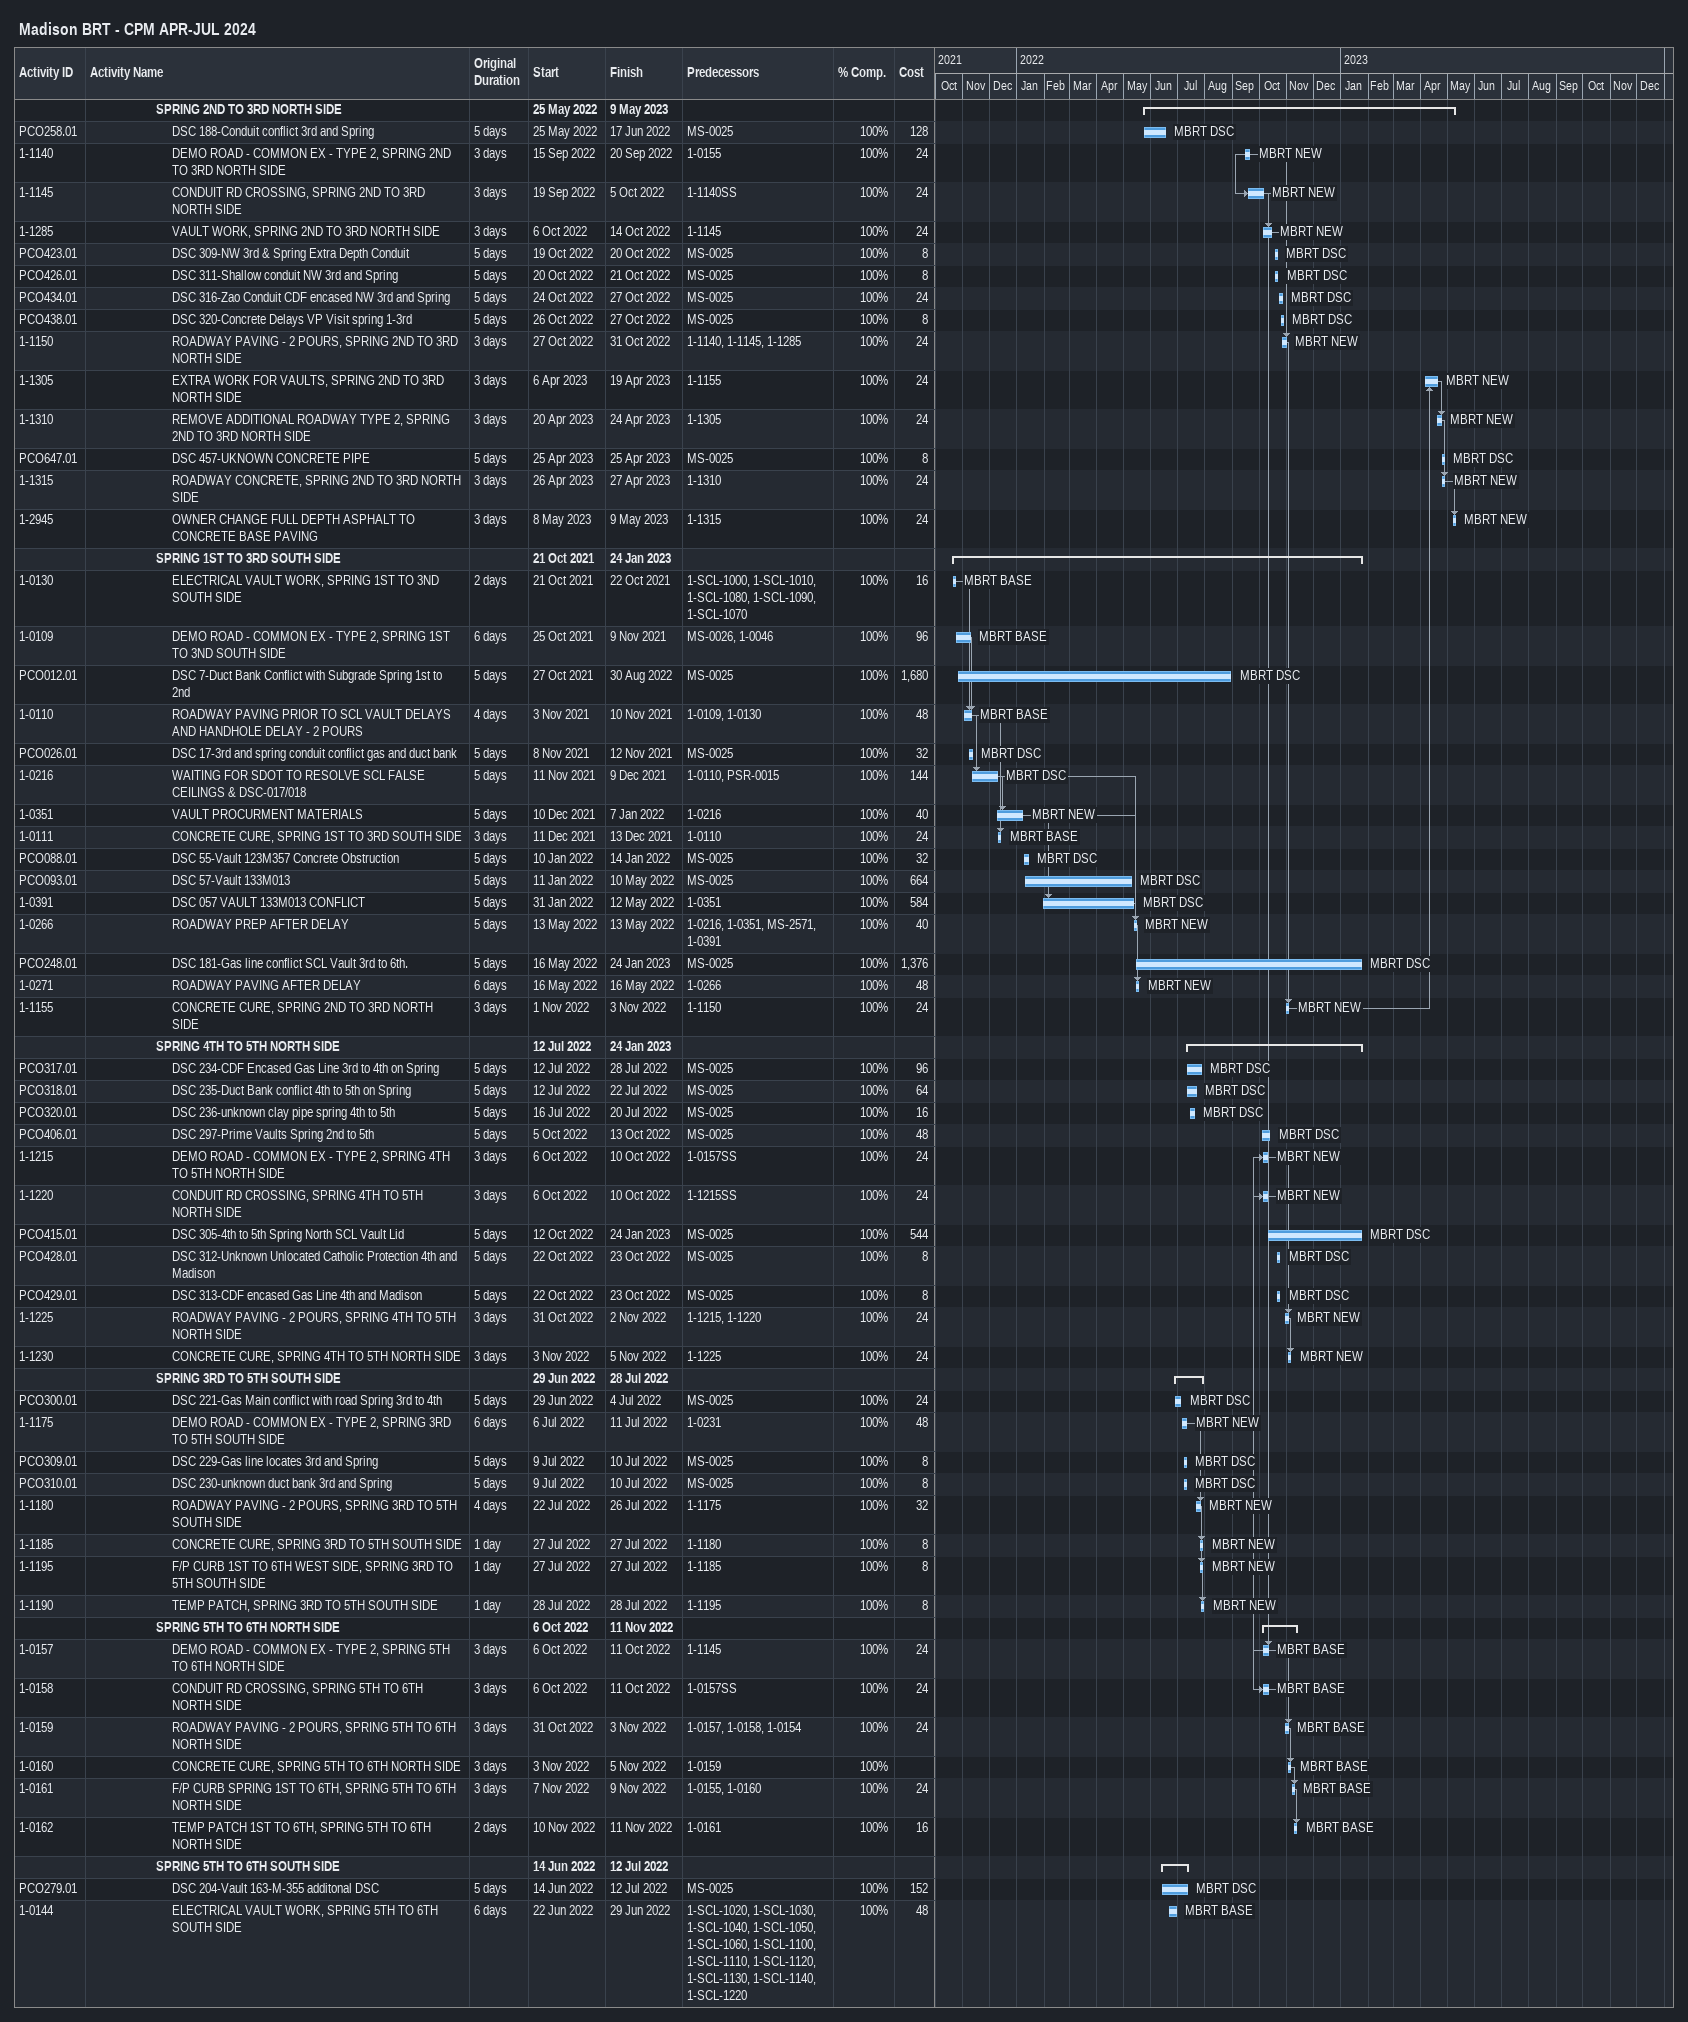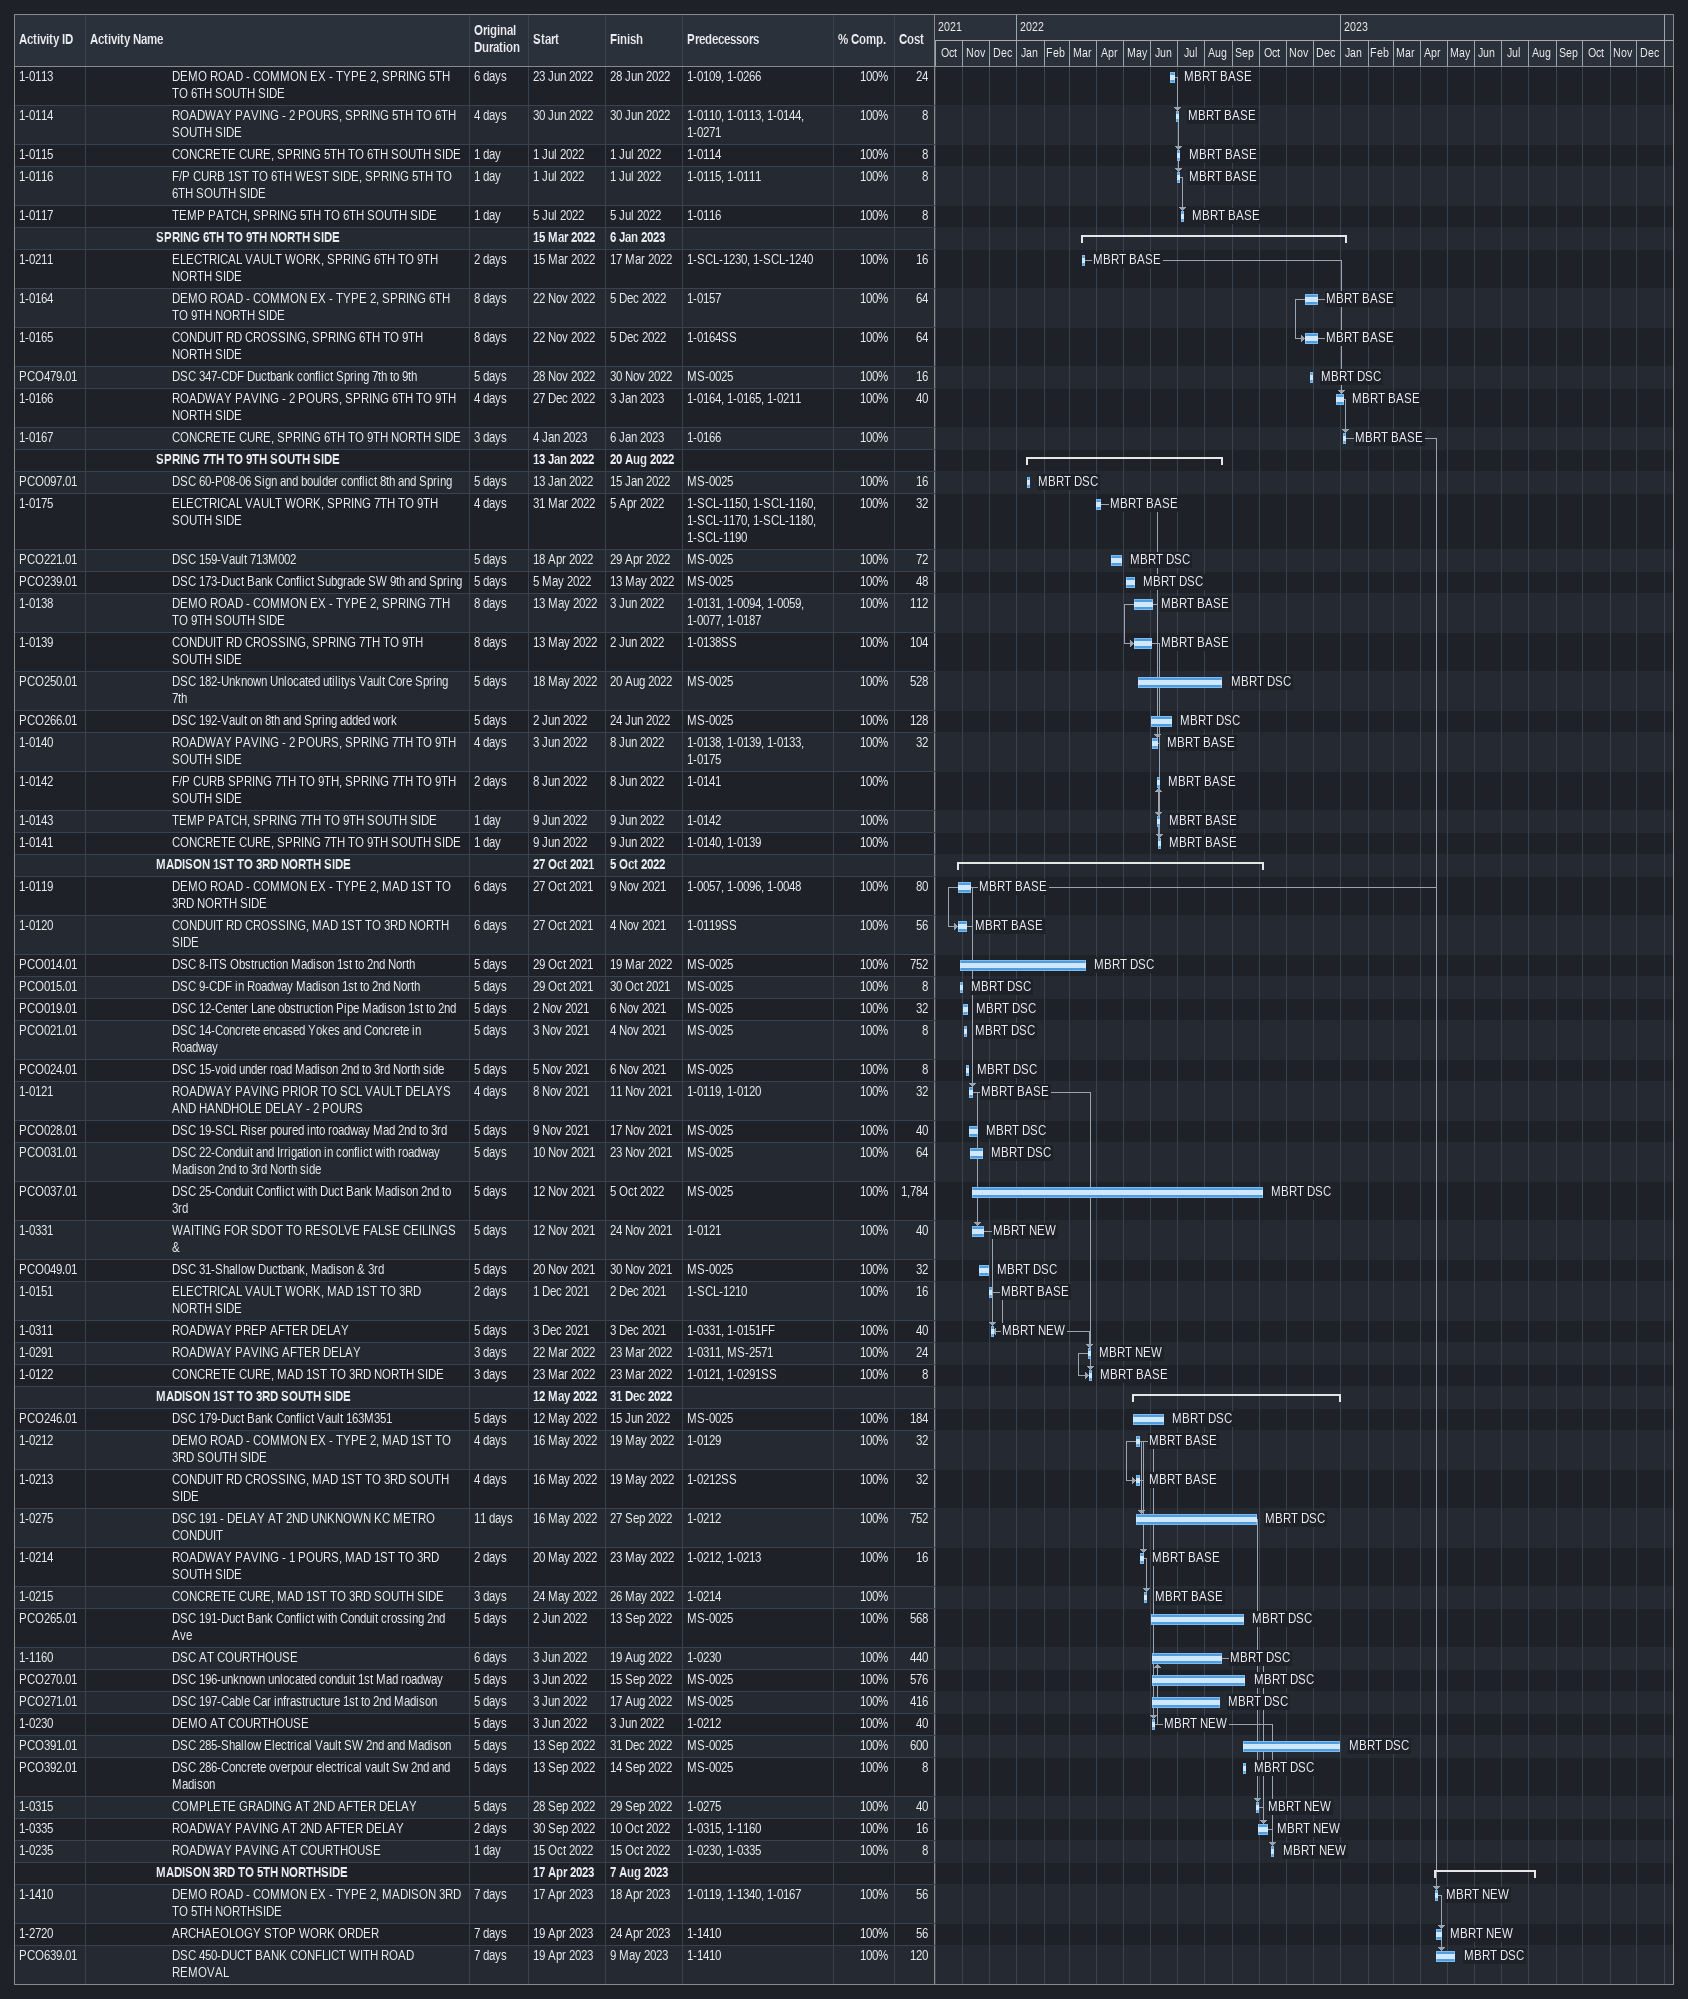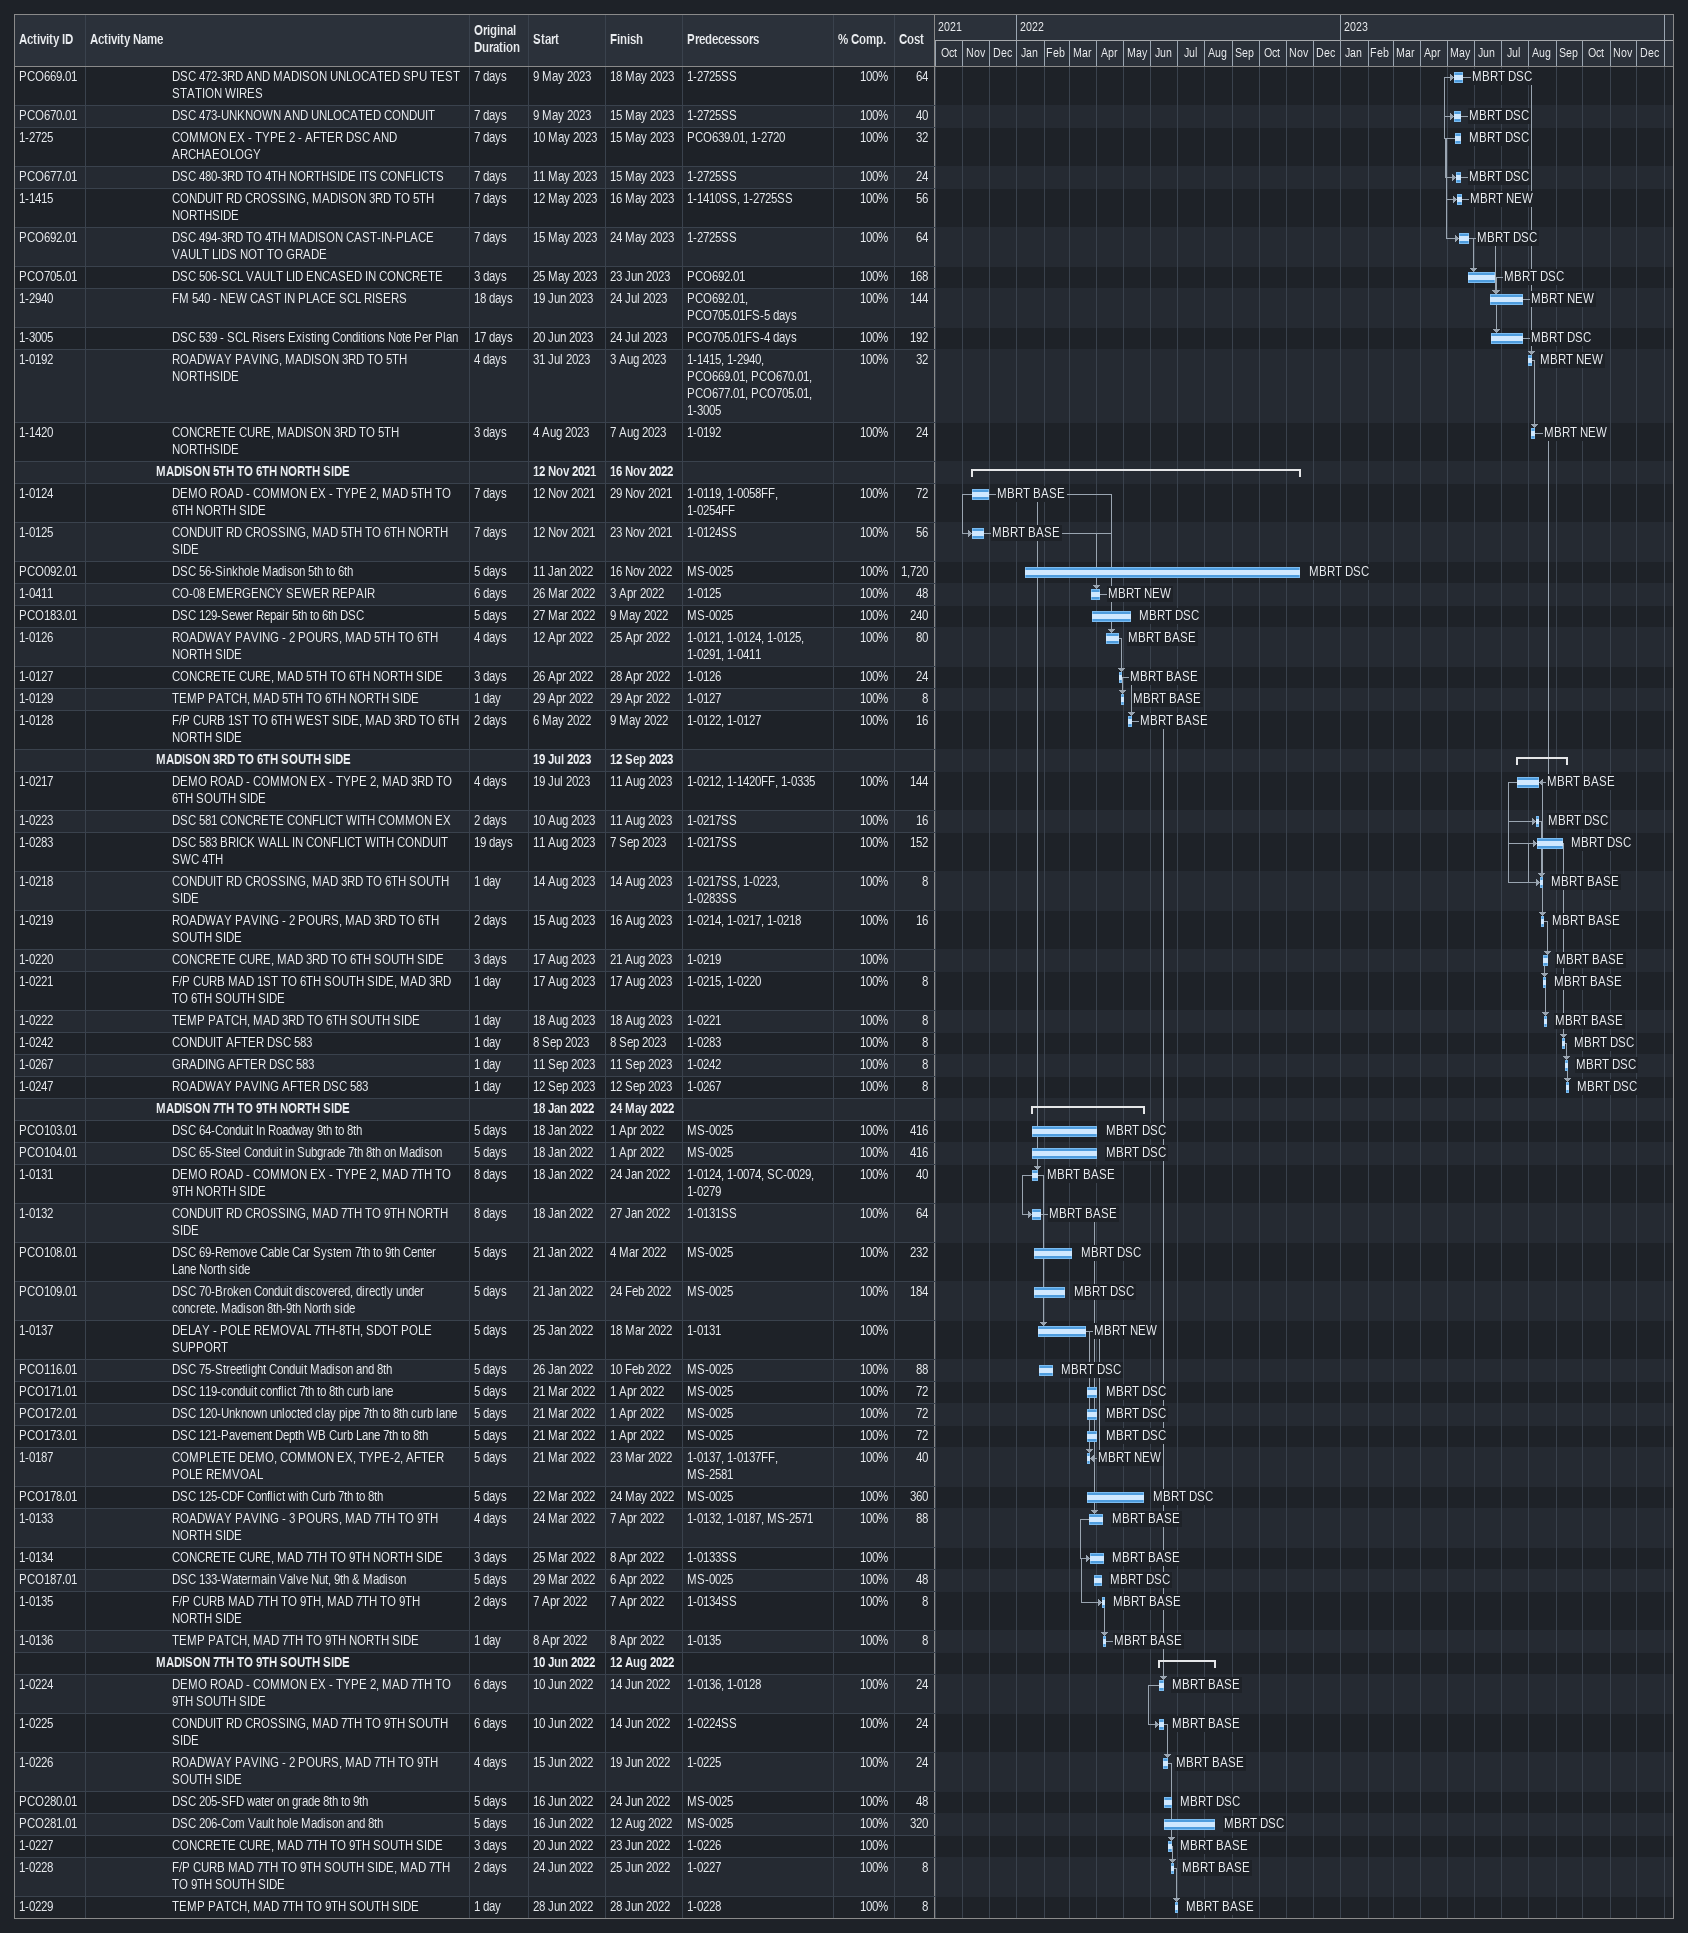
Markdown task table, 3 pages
Madison BRT - CPM APR-JUL 2024

| ID | Level | Task | Original duration | Start | Finish | Predecessors | Resources | % complete | Cost |
|---|---|---|---|---|---|---|---|---|---|
|  | 5 | **SPRING 2ND TO 3RD NORTH SIDE** |  | 2022-05-25 | 2023-05-09 |  |  |  |  |
| PCO258.01 | 6 | DSC 188-Conduit conflict 3rd and Spring | 5d | 2022-05-25 | 2022-06-17 | MS-0025 | MBRT DSC | 100 | 128 |
| 1-1140 | 6 | DEMO ROAD - COMMON EX - TYPE 2, SPRING 2ND TO 3RD NORTH SIDE | 3d | 2022-09-15 | 2022-09-20 | 1-0155 | MBRT NEW | 100 | 24 |
| 1-1145 | 6 | CONDUIT RD CROSSING, SPRING 2ND TO 3RD NORTH SIDE | 3d | 2022-09-19 | 2022-10-05 | 1-1140SS | MBRT NEW | 100 | 24 |
| 1-1285 | 6 | VAULT WORK, SPRING 2ND TO 3RD NORTH SIDE | 3d | 2022-10-06 | 2022-10-14 | 1-1145 | MBRT NEW | 100 | 24 |
| PCO423.01 | 6 | DSC 309-NW 3rd & Spring Extra Depth Conduit | 5d | 2022-10-19 | 2022-10-20 | MS-0025 | MBRT DSC | 100 | 8 |
| PCO426.01 | 6 | DSC 311-Shallow conduit NW 3rd and Spring | 5d | 2022-10-20 | 2022-10-21 | MS-0025 | MBRT DSC | 100 | 8 |
| PCO434.01 | 6 | DSC 316-Zao Conduit CDF encased NW 3rd and Spring | 5d | 2022-10-24 | 2022-10-27 | MS-0025 | MBRT DSC | 100 | 24 |
| PCO438.01 | 6 | DSC 320-Concrete Delays VP Visit spring 1-3rd | 5d | 2022-10-26 | 2022-10-27 | MS-0025 | MBRT DSC | 100 | 8 |
| 1-1150 | 6 | ROADWAY PAVING - 2 POURS, SPRING 2ND TO 3RD NORTH SIDE | 3d | 2022-10-27 | 2022-10-31 | 1-1140, 1-1145, 1-1285 | MBRT NEW | 100 | 24 |
| 1-1305 | 6 | EXTRA WORK FOR VAULTS, SPRING 2ND TO 3RD NORTH SIDE | 3d | 2023-04-06 | 2023-04-19 | 1-1155 | MBRT NEW | 100 | 24 |
| 1-1310 | 6 | REMOVE ADDITIONAL ROADWAY TYPE 2, SPRING 2ND TO 3RD NORTH SIDE | 3d | 2023-04-20 | 2023-04-24 | 1-1305 | MBRT NEW | 100 | 24 |
| PCO647.01 | 6 | DSC 457-UKNOWN CONCRETE PIPE | 5d | 2023-04-25 | 2023-04-25 | MS-0025 | MBRT DSC | 100 | 8 |
| 1-1315 | 6 | ROADWAY CONCRETE, SPRING 2ND TO 3RD NORTH SIDE | 3d | 2023-04-26 | 2023-04-27 | 1-1310 | MBRT NEW | 100 | 24 |
| 1-2945 | 6 | OWNER CHANGE FULL DEPTH ASPHALT TO CONCRETE BASE PAVING | 3d | 2023-05-08 | 2023-05-09 | 1-1315 | MBRT NEW | 100 | 24 |
|  | 5 | **SPRING 1ST TO 3RD SOUTH SIDE** |  | 2021-10-21 | 2023-01-24 |  |  |  |  |
| 1-0130 | 6 | ELECTRICAL VAULT WORK, SPRING 1ST TO 3ND SOUTH SIDE | 2d | 2021-10-21 | 2021-10-22 | 1-SCL-1000, 1-SCL-1010, 1-SCL-1080, 1-SCL-1090, 1-SCL-1070 | MBRT BASE | 100 | 16 |
| 1-0109 | 6 | DEMO ROAD - COMMON EX - TYPE 2, SPRING 1ST TO 3ND SOUTH SIDE | 6d | 2021-10-25 | 2021-11-09 | MS-0026, 1-0046 | MBRT BASE | 100 | 96 |
| PCO012.01 | 6 | DSC 7-Duct Bank Conflict with Subgrade Spring 1st to 2nd | 5d | 2021-10-27 | 2022-08-30 | MS-0025 | MBRT DSC | 100 | 1680 |
| 1-0110 | 6 | ROADWAY PAVING PRIOR TO SCL VAULT DELAYS AND HANDHOLE DELAY - 2 POURS | 4d | 2021-11-03 | 2021-11-10 | 1-0109, 1-0130 | MBRT BASE | 100 | 48 |
| PCO026.01 | 6 | DSC 17-3rd and spring conduit conflict gas and duct bank | 5d | 2021-11-08 | 2021-11-12 | MS-0025 | MBRT DSC | 100 | 32 |
| 1-0216 | 6 | WAITING FOR SDOT TO RESOLVE SCL FALSE CEILINGS & DSC-017/018 | 5d | 2021-11-11 | 2021-12-09 | 1-0110, PSR-0015 | MBRT DSC | 100 | 144 |
| 1-0351 | 6 | VAULT PROCURMENT MATERIALS | 5d | 2021-12-10 | 2022-01-07 | 1-0216 | MBRT NEW | 100 | 40 |
| 1-0111 | 6 | CONCRETE CURE, SPRING 1ST TO 3RD SOUTH SIDE | 3d | 2021-12-11 | 2021-12-13 | 1-0110 | MBRT BASE | 100 | 24 |
| PCO088.01 | 6 | DSC 55-Vault 123M357 Concrete Obstruction | 5d | 2022-01-10 | 2022-01-14 | MS-0025 | MBRT DSC | 100 | 32 |
| PCO093.01 | 6 | DSC 57-Vault 133M013 | 5d | 2022-01-11 | 2022-05-10 | MS-0025 | MBRT DSC | 100 | 664 |
| 1-0391 | 6 | DSC 057 VAULT 133M013 CONFLICT | 5d | 2022-01-31 | 2022-05-12 | 1-0351 | MBRT DSC | 100 | 584 |
| 1-0266 | 6 | ROADWAY PREP AFTER DELAY | 5d | 2022-05-13 | 2022-05-13 | 1-0216, 1-0351, MS-2571, 1-0391 | MBRT NEW | 100 | 40 |
| PCO248.01 | 6 | DSC 181-Gas line conflict SCL Vault 3rd to 6th. | 5d | 2022-05-16 | 2023-01-24 | MS-0025 | MBRT DSC | 100 | 1376 |
| 1-0271 | 6 | ROADWAY PAVING AFTER DELAY | 6d | 2022-05-16 | 2022-05-16 | 1-0266 | MBRT NEW | 100 | 48 |
| 1-1155 | 6 | CONCRETE CURE, SPRING 2ND TO 3RD NORTH SIDE | 3d | 2022-11-01 | 2022-11-03 | 1-1150 | MBRT NEW | 100 | 24 |
|  | 5 | **SPRING 4TH TO 5TH NORTH SIDE** |  | 2022-07-12 | 2023-01-24 |  |  |  |  |
| PCO317.01 | 6 | DSC 234-CDF Encased Gas Line 3rd to 4th on Spring | 5d | 2022-07-12 | 2022-07-28 | MS-0025 | MBRT DSC | 100 | 96 |
| PCO318.01 | 6 | DSC 235-Duct Bank conflict 4th to 5th on Spring | 5d | 2022-07-12 | 2022-07-22 | MS-0025 | MBRT DSC | 100 | 64 |
| PCO320.01 | 6 | DSC 236-unknown clay pipe spring 4th to 5th | 5d | 2022-07-16 | 2022-07-20 | MS-0025 | MBRT DSC | 100 | 16 |
| PCO406.01 | 6 | DSC 297-Prime Vaults Spring 2nd to 5th | 5d | 2022-10-05 | 2022-10-13 | MS-0025 | MBRT DSC | 100 | 48 |
| 1-1215 | 6 | DEMO ROAD - COMMON EX - TYPE 2, SPRING 4TH TO 5TH NORTH SIDE | 3d | 2022-10-06 | 2022-10-10 | 1-0157SS | MBRT NEW | 100 | 24 |
| 1-1220 | 6 | CONDUIT RD CROSSING, SPRING 4TH TO 5TH NORTH SIDE | 3d | 2022-10-06 | 2022-10-10 | 1-1215SS | MBRT NEW | 100 | 24 |
| PCO415.01 | 6 | DSC 305-4th to 5th Spring North SCL Vault Lid | 5d | 2022-10-12 | 2023-01-24 | MS-0025 | MBRT DSC | 100 | 544 |
| PCO428.01 | 6 | DSC 312-Unknown Unlocated Catholic Protection 4th and Madison | 5d | 2022-10-22 | 2022-10-23 | MS-0025 | MBRT DSC | 100 | 8 |
| PCO429.01 | 6 | DSC 313-CDF encased Gas Line 4th and Madison | 5d | 2022-10-22 | 2022-10-23 | MS-0025 | MBRT DSC | 100 | 8 |
| 1-1225 | 6 | ROADWAY PAVING - 2 POURS, SPRING 4TH TO 5TH NORTH SIDE | 3d | 2022-10-31 | 2022-11-02 | 1-1215, 1-1220 | MBRT NEW | 100 | 24 |
| 1-1230 | 6 | CONCRETE CURE, SPRING 4TH TO 5TH NORTH SIDE | 3d | 2022-11-03 | 2022-11-05 | 1-1225 | MBRT NEW | 100 | 24 |
|  | 5 | **SPRING 3RD TO 5TH SOUTH SIDE** |  | 2022-06-29 | 2022-07-28 |  |  |  |  |
| PCO300.01 | 6 | DSC 221-Gas Main conflict with road Spring 3rd to 4th | 5d | 2022-06-29 | 2022-07-04 | MS-0025 | MBRT DSC | 100 | 24 |
| 1-1175 | 6 | DEMO ROAD - COMMON EX - TYPE 2, SPRING 3RD TO 5TH SOUTH SIDE | 6d | 2022-07-06 | 2022-07-11 | 1-0231 | MBRT NEW | 100 | 48 |
| PCO309.01 | 6 | DSC 229-Gas line locates 3rd and Spring | 5d | 2022-07-09 | 2022-07-10 | MS-0025 | MBRT DSC | 100 | 8 |
| PCO310.01 | 6 | DSC 230-unknown duct bank 3rd and Spring | 5d | 2022-07-09 | 2022-07-10 | MS-0025 | MBRT DSC | 100 | 8 |
| 1-1180 | 6 | ROADWAY PAVING - 2 POURS, SPRING 3RD TO 5TH SOUTH SIDE | 4d | 2022-07-22 | 2022-07-26 | 1-1175 | MBRT NEW | 100 | 32 |
| 1-1185 | 6 | CONCRETE CURE, SPRING 3RD TO 5TH SOUTH SIDE | 1d | 2022-07-27 | 2022-07-27 | 1-1180 | MBRT NEW | 100 | 8 |
| 1-1195 | 6 | F/P CURB 1ST TO 6TH WEST SIDE, SPRING 3RD TO 5TH SOUTH SIDE | 1d | 2022-07-27 | 2022-07-27 | 1-1185 | MBRT NEW | 100 | 8 |
| 1-1190 | 6 | TEMP PATCH, SPRING 3RD TO 5TH SOUTH SIDE | 1d | 2022-07-28 | 2022-07-28 | 1-1195 | MBRT NEW | 100 | 8 |
|  | 5 | **SPRING 5TH TO 6TH NORTH SIDE** |  | 2022-10-06 | 2022-11-11 |  |  |  |  |
| 1-0157 | 6 | DEMO ROAD - COMMON EX - TYPE 2, SPRING 5TH TO 6TH NORTH SIDE | 3d | 2022-10-06 | 2022-10-11 | 1-1145 | MBRT BASE | 100 | 24 |
| 1-0158 | 6 | CONDUIT RD CROSSING, SPRING 5TH TO 6TH NORTH SIDE | 3d | 2022-10-06 | 2022-10-11 | 1-0157SS | MBRT BASE | 100 | 24 |
| 1-0159 | 6 | ROADWAY PAVING - 2 POURS, SPRING 5TH TO 6TH NORTH SIDE | 3d | 2022-10-31 | 2022-11-03 | 1-0157, 1-0158, 1-0154 | MBRT BASE | 100 | 24 |
| 1-0160 | 6 | CONCRETE CURE, SPRING 5TH TO 6TH NORTH SIDE | 3d | 2022-11-03 | 2022-11-05 | 1-0159 | MBRT BASE | 100 |  |
| 1-0161 | 6 | F/P CURB SPRING 1ST TO 6TH, SPRING 5TH TO 6TH NORTH SIDE | 3d | 2022-11-07 | 2022-11-09 | 1-0155, 1-0160 | MBRT BASE | 100 | 24 |
| 1-0162 | 6 | TEMP PATCH 1ST TO 6TH, SPRING 5TH TO 6TH NORTH SIDE | 2d | 2022-11-10 | 2022-11-11 | 1-0161 | MBRT BASE | 100 | 16 |
|  | 5 | **SPRING 5TH TO 6TH SOUTH SIDE** |  | 2022-06-14 | 2022-07-12 |  |  |  |  |
| PCO279.01 | 6 | DSC 204-Vault 163-M-355 additonal DSC | 5d | 2022-06-14 | 2022-07-12 | MS-0025 | MBRT DSC | 100 | 152 |
| 1-0144 | 6 | ELECTRICAL VAULT WORK, SPRING 5TH TO 6TH SOUTH SIDE | 6d | 2022-06-22 | 2022-06-29 | 1-SCL-1020, 1-SCL-1030, 1-SCL-1040, 1-SCL-1050, 1-SCL-1060, 1-SCL-1100, 1-SCL-1110, 1-SCL-1120, 1-SCL-1130, 1-SCL-1140, 1-SCL-1220 | MBRT BASE | 100 | 48 |
| 1-0113 | 6 | DEMO ROAD - COMMON EX - TYPE 2, SPRING 5TH TO 6TH SOUTH SIDE | 6d | 2022-06-23 | 2022-06-28 | 1-0109, 1-0266 | MBRT BASE | 100 | 24 |
| 1-0114 | 6 | ROADWAY PAVING - 2 POURS, SPRING 5TH TO 6TH SOUTH SIDE | 4d | 2022-06-30 | 2022-06-30 | 1-0110, 1-0113, 1-0144, 1-0271 | MBRT BASE | 100 | 8 |
| 1-0115 | 6 | CONCRETE CURE, SPRING 5TH TO 6TH SOUTH SIDE | 1d | 2022-07-01 | 2022-07-01 | 1-0114 | MBRT BASE | 100 | 8 |
| 1-0116 | 6 | F/P CURB 1ST TO 6TH WEST SIDE, SPRING 5TH TO 6TH SOUTH SIDE | 1d | 2022-07-01 | 2022-07-01 | 1-0115, 1-0111 | MBRT BASE | 100 | 8 |
| 1-0117 | 6 | TEMP PATCH, SPRING 5TH TO 6TH SOUTH SIDE | 1d | 2022-07-05 | 2022-07-05 | 1-0116 | MBRT BASE | 100 | 8 |
|  | 5 | **SPRING 6TH TO 9TH NORTH SIDE** |  | 2022-03-15 | 2023-01-06 |  |  |  |  |
| 1-0211 | 6 | ELECTRICAL VAULT WORK, SPRING 6TH TO 9TH NORTH SIDE | 2d | 2022-03-15 | 2022-03-17 | 1-SCL-1230, 1-SCL-1240 | MBRT BASE | 100 | 16 |
| 1-0164 | 6 | DEMO ROAD - COMMON EX - TYPE 2, SPRING 6TH TO 9TH NORTH SIDE | 8d | 2022-11-22 | 2022-12-05 | 1-0157 | MBRT BASE | 100 | 64 |
| 1-0165 | 6 | CONDUIT RD CROSSING, SPRING 6TH TO 9TH NORTH SIDE | 8d | 2022-11-22 | 2022-12-05 | 1-0164SS | MBRT BASE | 100 | 64 |
| PCO479.01 | 6 | DSC 347-CDF Ductbank conflict Spring 7th to 9th | 5d | 2022-11-28 | 2022-11-30 | MS-0025 | MBRT DSC | 100 | 16 |
| 1-0166 | 6 | ROADWAY PAVING - 2 POURS, SPRING 6TH TO 9TH NORTH SIDE | 4d | 2022-12-27 | 2023-01-03 | 1-0164, 1-0165, 1-0211 | MBRT BASE | 100 | 40 |
| 1-0167 | 6 | CONCRETE CURE, SPRING 6TH TO 9TH NORTH SIDE | 3d | 2023-01-04 | 2023-01-06 | 1-0166 | MBRT BASE | 100 |  |
|  | 5 | **SPRING 7TH TO 9TH SOUTH SIDE** |  | 2022-01-13 | 2022-08-20 |  |  |  |  |
| PCO097.01 | 6 | DSC 60-P08-06 Sign and boulder conflict 8th and Spring | 5d | 2022-01-13 | 2022-01-15 | MS-0025 | MBRT DSC | 100 | 16 |
| 1-0175 | 6 | ELECTRICAL VAULT WORK, SPRING 7TH TO 9TH SOUTH SIDE | 4d | 2022-03-31 | 2022-04-05 | 1-SCL-1150, 1-SCL-1160, 1-SCL-1170, 1-SCL-1180, 1-SCL-1190 | MBRT BASE | 100 | 32 |
| PCO221.01 | 6 | DSC 159-Vault 713M002 | 5d | 2022-04-18 | 2022-04-29 | MS-0025 | MBRT DSC | 100 | 72 |
| PCO239.01 | 6 | DSC 173-Duct Bank Conflict Subgrade SW 9th and Spring | 5d | 2022-05-05 | 2022-05-13 | MS-0025 | MBRT DSC | 100 | 48 |
| 1-0138 | 6 | DEMO ROAD - COMMON EX - TYPE 2, SPRING 7TH TO 9TH SOUTH SIDE | 8d | 2022-05-13 | 2022-06-03 | 1-0131, 1-0094, 1-0059, 1-0077, 1-0187 | MBRT BASE | 100 | 112 |
| 1-0139 | 6 | CONDUIT RD CROSSING, SPRING 7TH TO 9TH SOUTH SIDE | 8d | 2022-05-13 | 2022-06-02 | 1-0138SS | MBRT BASE | 100 | 104 |
| PCO250.01 | 6 | DSC 182-Unknown Unlocated utilitys Vault Core Spring 7th | 5d | 2022-05-18 | 2022-08-20 | MS-0025 | MBRT DSC | 100 | 528 |
| PCO266.01 | 6 | DSC 192-Vault on 8th and Spring added work | 5d | 2022-06-02 | 2022-06-24 | MS-0025 | MBRT DSC | 100 | 128 |
| 1-0140 | 6 | ROADWAY PAVING - 2 POURS, SPRING 7TH TO 9TH SOUTH SIDE | 4d | 2022-06-03 | 2022-06-08 | 1-0138, 1-0139, 1-0133, 1-0175 | MBRT BASE | 100 | 32 |
| 1-0142 | 6 | F/P CURB SPRING 7TH TO 9TH, SPRING 7TH TO 9TH SOUTH SIDE | 2d | 2022-06-08 | 2022-06-08 | 1-0141 | MBRT BASE | 100 |  |
| 1-0143 | 6 | TEMP PATCH, SPRING 7TH TO 9TH SOUTH SIDE | 1d | 2022-06-09 | 2022-06-09 | 1-0142 | MBRT BASE | 100 |  |
| 1-0141 | 6 | CONCRETE CURE, SPRING 7TH TO 9TH SOUTH SIDE | 1d | 2022-06-09 | 2022-06-09 | 1-0140, 1-0139 | MBRT BASE | 100 |  |
|  | 5 | **MADISON 1ST TO 3RD NORTH SIDE** |  | 2021-10-27 | 2022-10-05 |  |  |  |  |
| 1-0119 | 6 | DEMO ROAD - COMMON EX - TYPE 2, MAD 1ST TO 3RD NORTH SIDE | 6d | 2021-10-27 | 2021-11-09 | 1-0057, 1-0096, 1-0048 | MBRT BASE | 100 | 80 |
| 1-0120 | 6 | CONDUIT RD CROSSING, MAD 1ST TO 3RD NORTH SIDE | 6d | 2021-10-27 | 2021-11-04 | 1-0119SS | MBRT BASE | 100 | 56 |
| PCO014.01 | 6 | DSC 8-ITS Obstruction Madison 1st to 2nd North | 5d | 2021-10-29 | 2022-03-19 | MS-0025 | MBRT DSC | 100 | 752 |
| PCO015.01 | 6 | DSC 9-CDF in Roadway Madison 1st to 2nd North | 5d | 2021-10-29 | 2021-10-30 | MS-0025 | MBRT DSC | 100 | 8 |
| PCO019.01 | 6 | DSC 12-Center Lane obstruction Pipe Madison 1st to 2nd | 5d | 2021-11-02 | 2021-11-06 | MS-0025 | MBRT DSC | 100 | 32 |
| PCO021.01 | 6 | DSC 14-Concrete encased Yokes and Concrete in Roadway | 5d | 2021-11-03 | 2021-11-04 | MS-0025 | MBRT DSC | 100 | 8 |
| PCO024.01 | 6 | DSC 15-void under road Madison 2nd to 3rd North side | 5d | 2021-11-05 | 2021-11-06 | MS-0025 | MBRT DSC | 100 | 8 |
| 1-0121 | 6 | ROADWAY PAVING PRIOR TO SCL VAULT DELAYS AND HANDHOLE DELAY - 2 POURS | 4d | 2021-11-08 | 2021-11-11 | 1-0119, 1-0120 | MBRT BASE | 100 | 32 |
| PCO028.01 | 6 | DSC 19-SCL Riser poured into roadway Mad 2nd to 3rd | 5d | 2021-11-09 | 2021-11-17 | MS-0025 | MBRT DSC | 100 | 40 |
| PCO031.01 | 6 | DSC 22-Conduit and Irrigation in conflict with roadway Madison 2nd to 3rd North side | 5d | 2021-11-10 | 2021-11-23 | MS-0025 | MBRT DSC | 100 | 64 |
| PCO037.01 | 6 | DSC 25-Conduit Conflict with Duct Bank Madison 2nd to 3rd | 5d | 2021-11-12 | 2022-10-05 | MS-0025 | MBRT DSC | 100 | 1784 |
| 1-0331 | 6 | WAITING FOR SDOT TO RESOLVE FALSE CEILINGS & | 5d | 2021-11-12 | 2021-11-24 | 1-0121 | MBRT NEW | 100 | 40 |
| PCO049.01 | 6 | DSC 31-Shallow Ductbank, Madison & 3rd | 5d | 2021-11-20 | 2021-11-30 | MS-0025 | MBRT DSC | 100 | 32 |
| 1-0151 | 6 | ELECTRICAL VAULT WORK, MAD 1ST TO 3RD NORTH SIDE | 2d | 2021-12-01 | 2021-12-02 | 1-SCL-1210 | MBRT BASE | 100 | 16 |
| 1-0311 | 6 | ROADWAY PREP AFTER DELAY | 5d | 2021-12-03 | 2021-12-03 | 1-0331, 1-0151FF | MBRT NEW | 100 | 40 |
| 1-0291 | 6 | ROADWAY PAVING AFTER DELAY | 3d | 2022-03-22 | 2022-03-23 | 1-0311, MS-2571 | MBRT NEW | 100 | 24 |
| 1-0122 | 6 | CONCRETE CURE, MAD 1ST TO 3RD NORTH SIDE | 3d | 2022-03-23 | 2022-03-23 | 1-0121, 1-0291SS | MBRT BASE | 100 | 8 |
|  | 5 | **MADISON 1ST TO 3RD SOUTH SIDE** |  | 2022-05-12 | 2022-12-31 |  |  |  |  |
| PCO246.01 | 6 | DSC 179-Duct Bank Conflict Vault 163M351 | 5d | 2022-05-12 | 2022-06-15 | MS-0025 | MBRT DSC | 100 | 184 |
| 1-0212 | 6 | DEMO ROAD - COMMON EX - TYPE 2, MAD 1ST TO 3RD SOUTH SIDE | 4d | 2022-05-16 | 2022-05-19 | 1-0129 | MBRT BASE | 100 | 32 |
| 1-0213 | 6 | CONDUIT RD CROSSING, MAD 1ST TO 3RD SOUTH SIDE | 4d | 2022-05-16 | 2022-05-19 | 1-0212SS | MBRT BASE | 100 | 32 |
| 1-0275 | 6 | DSC 191 - DELAY AT 2ND UNKNOWN KC METRO CONDUIT | 11d | 2022-05-16 | 2022-09-27 | 1-0212 | MBRT DSC | 100 | 752 |
| 1-0214 | 6 | ROADWAY PAVING - 1 POURS, MAD 1ST TO 3RD SOUTH SIDE | 2d | 2022-05-20 | 2022-05-23 | 1-0212, 1-0213 | MBRT BASE | 100 | 16 |
| 1-0215 | 6 | CONCRETE CURE, MAD 1ST TO 3RD SOUTH SIDE | 3d | 2022-05-24 | 2022-05-26 | 1-0214 | MBRT BASE | 100 |  |
| PCO265.01 | 6 | DSC 191-Duct Bank Conflict with Conduit crossing 2nd Ave | 5d | 2022-06-02 | 2022-09-13 | MS-0025 | MBRT DSC | 100 | 568 |
| 1-1160 | 6 | DSC AT COURTHOUSE | 6d | 2022-06-03 | 2022-08-19 | 1-0230 | MBRT DSC | 100 | 440 |
| PCO270.01 | 6 | DSC 196-unknown unlocated conduit 1st Mad roadway | 5d | 2022-06-03 | 2022-09-15 | MS-0025 | MBRT DSC | 100 | 576 |
| PCO271.01 | 6 | DSC 197-Cable Car infrastructure 1st to 2nd Madison | 5d | 2022-06-03 | 2022-08-17 | MS-0025 | MBRT DSC | 100 | 416 |
| 1-0230 | 6 | DEMO AT COURTHOUSE | 5d | 2022-06-03 | 2022-06-03 | 1-0212 | MBRT NEW | 100 | 40 |
| PCO391.01 | 6 | DSC 285-Shallow Electrical Vault SW 2nd and Madison | 5d | 2022-09-13 | 2022-12-31 | MS-0025 | MBRT DSC | 100 | 600 |
| PCO392.01 | 6 | DSC 286-Concrete overpour electrical vault Sw 2nd and Madison | 5d | 2022-09-13 | 2022-09-14 | MS-0025 | MBRT DSC | 100 | 8 |
| 1-0315 | 6 | COMPLETE GRADING AT 2ND AFTER DELAY | 5d | 2022-09-28 | 2022-09-29 | 1-0275 | MBRT NEW | 100 | 40 |
| 1-0335 | 6 | ROADWAY PAVING AT 2ND AFTER DELAY | 2d | 2022-09-30 | 2022-10-10 | 1-0315, 1-1160 | MBRT NEW | 100 | 16 |
| 1-0235 | 6 | ROADWAY PAVING AT COURTHOUSE | 1d | 2022-10-15 | 2022-10-15 | 1-0230, 1-0335 | MBRT NEW | 100 | 8 |
|  | 5 | **MADISON 3RD TO 5TH NORTHSIDE** |  | 2023-04-17 | 2023-08-07 |  |  |  |  |
| 1-1410 | 6 | DEMO ROAD - COMMON EX - TYPE 2, MADISON 3RD TO 5TH NORTHSIDE | 7d | 2023-04-17 | 2023-04-18 | 1-0119, 1-1340, 1-0167 | MBRT NEW | 100 | 56 |
| 1-2720 | 6 | ARCHAEOLOGY STOP WORK ORDER | 7d | 2023-04-19 | 2023-04-24 | 1-1410 | MBRT NEW | 100 | 56 |
| PCO639.01 | 6 | DSC 450-DUCT BANK CONFLICT WITH ROAD REMOVAL | 7d | 2023-04-19 | 2023-05-09 | 1-1410 | MBRT DSC | 100 | 120 |
| PCO669.01 | 6 | DSC 472-3RD AND MADISON UNLOCATED SPU TEST STATION WIRES | 7d | 2023-05-09 | 2023-05-18 | 1-2725SS | MBRT DSC | 100 | 64 |
| PCO670.01 | 6 | DSC 473-UNKNOWN AND UNLOCATED CONDUIT | 7d | 2023-05-09 | 2023-05-15 | 1-2725SS | MBRT DSC | 100 | 40 |
| 1-2725 | 6 | COMMON EX - TYPE 2 - AFTER DSC AND ARCHAEOLOGY | 7d | 2023-05-10 | 2023-05-15 | PCO639.01, 1-2720 | MBRT DSC | 100 | 32 |
| PCO677.01 | 6 | DSC 480-3RD TO 4TH NORTHSIDE ITS CONFLICTS | 7d | 2023-05-11 | 2023-05-15 | 1-2725SS | MBRT DSC | 100 | 24 |
| 1-1415 | 6 | CONDUIT RD CROSSING, MADISON 3RD TO 5TH NORTHSIDE | 7d | 2023-05-12 | 2023-05-16 | 1-1410SS, 1-2725SS | MBRT NEW | 100 | 56 |
| PCO692.01 | 6 | DSC 494-3RD TO 4TH MADISON CAST-IN-PLACE VAULT LIDS NOT TO GRADE | 7d | 2023-05-15 | 2023-05-24 | 1-2725SS | MBRT DSC | 100 | 64 |
| PCO705.01 | 6 | DSC 506-SCL VAULT LID ENCASED IN CONCRETE | 3d | 2023-05-25 | 2023-06-23 | PCO692.01 | MBRT DSC | 100 | 168 |
| 1-2940 | 6 | FM 540 - NEW CAST IN PLACE SCL RISERS | 18d | 2023-06-19 | 2023-07-24 | PCO692.01, PCO705.01FS-5d | MBRT NEW | 100 | 144 |
| 1-3005 | 6 | DSC 539 - SCL Risers Existing Conditions Note Per Plan | 17d | 2023-06-20 | 2023-07-24 | PCO705.01FS-4d | MBRT DSC | 100 | 192 |
| 1-0192 | 6 | ROADWAY PAVING, MADISON 3RD TO 5TH NORTHSIDE | 4d | 2023-07-31 | 2023-08-03 | 1-1415, 1-2940, PCO669.01, PCO670.01, PCO677.01, PCO705.01, 1-3005 | MBRT NEW | 100 | 32 |
| 1-1420 | 6 | CONCRETE CURE, MADISON 3RD TO 5TH NORTHSIDE | 3d | 2023-08-04 | 2023-08-07 | 1-0192 | MBRT NEW | 100 | 24 |
|  | 5 | **MADISON 5TH TO 6TH NORTH SIDE** |  | 2021-11-12 | 2022-11-16 |  |  |  |  |
| 1-0124 | 6 | DEMO ROAD - COMMON EX - TYPE 2, MAD 5TH TO 6TH NORTH SIDE | 7d | 2021-11-12 | 2021-11-29 | 1-0119, 1-0058FF, 1-0254FF | MBRT BASE | 100 | 72 |
| 1-0125 | 6 | CONDUIT RD CROSSING, MAD 5TH TO 6TH NORTH SIDE | 7d | 2021-11-12 | 2021-11-23 | 1-0124SS | MBRT BASE | 100 | 56 |
| PCO092.01 | 6 | DSC 56-Sinkhole Madison 5th to 6th | 5d | 2022-01-11 | 2022-11-16 | MS-0025 | MBRT DSC | 100 | 1720 |
| 1-0411 | 6 | CO-08 EMERGENCY SEWER REPAIR | 6d | 2022-03-26 | 2022-04-03 | 1-0125 | MBRT NEW | 100 | 48 |
| PCO183.01 | 6 | DSC 129-Sewer Repair 5th to 6th DSC | 5d | 2022-03-27 | 2022-05-09 | MS-0025 | MBRT DSC | 100 | 240 |
| 1-0126 | 6 | ROADWAY PAVING - 2 POURS, MAD 5TH TO 6TH NORTH SIDE | 4d | 2022-04-12 | 2022-04-25 | 1-0121, 1-0124, 1-0125, 1-0291, 1-0411 | MBRT BASE | 100 | 80 |
| 1-0127 | 6 | CONCRETE CURE, MAD 5TH TO 6TH NORTH SIDE | 3d | 2022-04-26 | 2022-04-28 | 1-0126 | MBRT BASE | 100 | 24 |
| 1-0129 | 6 | TEMP PATCH, MAD 5TH TO 6TH NORTH SIDE | 1d | 2022-04-29 | 2022-04-29 | 1-0127 | MBRT BASE | 100 | 8 |
| 1-0128 | 6 | F/P CURB 1ST TO 6TH WEST SIDE, MAD 3RD TO 6TH NORTH SIDE | 2d | 2022-05-06 | 2022-05-09 | 1-0122, 1-0127 | MBRT BASE | 100 | 16 |
|  | 5 | **MADISON 3RD TO 6TH SOUTH SIDE** |  | 2023-07-19 | 2023-09-12 |  |  |  |  |
| 1-0217 | 6 | DEMO ROAD - COMMON EX - TYPE 2, MAD 3RD TO 6TH SOUTH SIDE | 4d | 2023-07-19 | 2023-08-11 | 1-0212, 1-1420FF, 1-0335 | MBRT BASE | 100 | 144 |
| 1-0223 | 6 | DSC 581 CONCRETE CONFLICT WITH COMMON EX | 2d | 2023-08-10 | 2023-08-11 | 1-0217SS | MBRT DSC | 100 | 16 |
| 1-0283 | 6 | DSC 583 BRICK WALL IN CONFLICT WITH CONDUIT SWC 4TH | 19d | 2023-08-11 | 2023-09-07 | 1-0217SS | MBRT DSC | 100 | 152 |
| 1-0218 | 6 | CONDUIT RD CROSSING, MAD 3RD TO 6TH SOUTH SIDE | 1d | 2023-08-14 | 2023-08-14 | 1-0217SS, 1-0223, 1-0283SS | MBRT BASE | 100 | 8 |
| 1-0219 | 6 | ROADWAY PAVING - 2 POURS, MAD 3RD TO 6TH SOUTH SIDE | 2d | 2023-08-15 | 2023-08-16 | 1-0214, 1-0217, 1-0218 | MBRT BASE | 100 | 16 |
| 1-0220 | 6 | CONCRETE CURE, MAD 3RD TO 6TH SOUTH SIDE | 3d | 2023-08-17 | 2023-08-21 | 1-0219 | MBRT BASE | 100 |  |
| 1-0221 | 6 | F/P CURB MAD 1ST TO 6TH SOUTH SIDE, MAD 3RD TO 6TH SOUTH SIDE | 1d | 2023-08-17 | 2023-08-17 | 1-0215, 1-0220 | MBRT BASE | 100 | 8 |
| 1-0222 | 6 | TEMP PATCH, MAD 3RD TO 6TH SOUTH SIDE | 1d | 2023-08-18 | 2023-08-18 | 1-0221 | MBRT BASE | 100 | 8 |
| 1-0242 | 6 | CONDUIT AFTER DSC 583 | 1d | 2023-09-08 | 2023-09-08 | 1-0283 | MBRT DSC | 100 | 8 |
| 1-0267 | 6 | GRADING AFTER DSC 583 | 1d | 2023-09-11 | 2023-09-11 | 1-0242 | MBRT DSC | 100 | 8 |
| 1-0247 | 6 | ROADWAY PAVING AFTER DSC 583 | 1d | 2023-09-12 | 2023-09-12 | 1-0267 | MBRT DSC | 100 | 8 |
|  | 5 | **MADISON 7TH TO 9TH NORTH SIDE** |  | 2022-01-18 | 2022-05-24 |  |  |  |  |
| PCO103.01 | 6 | DSC 64-Conduit In Roadway 9th to 8th | 5d | 2022-01-18 | 2022-04-01 | MS-0025 | MBRT DSC | 100 | 416 |
| PCO104.01 | 6 | DSC 65-Steel Conduit in Subgrade 7th 8th on Madison | 5d | 2022-01-18 | 2022-04-01 | MS-0025 | MBRT DSC | 100 | 416 |
| 1-0131 | 6 | DEMO ROAD - COMMON EX - TYPE 2, MAD 7TH TO 9TH NORTH SIDE | 8d | 2022-01-18 | 2022-01-24 | 1-0124, 1-0074, SC-0029, 1-0279 | MBRT BASE | 100 | 40 |
| 1-0132 | 6 | CONDUIT RD CROSSING, MAD 7TH TO 9TH NORTH SIDE | 8d | 2022-01-18 | 2022-01-27 | 1-0131SS | MBRT BASE | 100 | 64 |
| PCO108.01 | 6 | DSC 69-Remove Cable Car System 7th to 9th Center Lane North side | 5d | 2022-01-21 | 2022-03-04 | MS-0025 | MBRT DSC | 100 | 232 |
| PCO109.01 | 6 | DSC 70-Broken Conduit discovered, directly under concrete. Madison 8th-9th North side | 5d | 2022-01-21 | 2022-02-24 | MS-0025 | MBRT DSC | 100 | 184 |
| 1-0137 | 6 | DELAY - POLE REMOVAL 7TH-8TH, SDOT POLE SUPPORT | 5d | 2022-01-25 | 2022-03-18 | 1-0131 | MBRT NEW | 100 |  |
| PCO116.01 | 6 | DSC 75-Streetlight Conduit Madison and 8th | 5d | 2022-01-26 | 2022-02-10 | MS-0025 | MBRT DSC | 100 | 88 |
| PCO171.01 | 6 | DSC 119-conduit conflict 7th to 8th curb lane | 5d | 2022-03-21 | 2022-04-01 | MS-0025 | MBRT DSC | 100 | 72 |
| PCO172.01 | 6 | DSC 120-Unknown unlocted clay pipe 7th to 8th curb lane | 5d | 2022-03-21 | 2022-04-01 | MS-0025 | MBRT DSC | 100 | 72 |
| PCO173.01 | 6 | DSC 121-Pavement Depth WB Curb Lane 7th to 8th | 5d | 2022-03-21 | 2022-04-01 | MS-0025 | MBRT DSC | 100 | 72 |
| 1-0187 | 6 | COMPLETE DEMO, COMMON EX, TYPE-2, AFTER POLE REMVOAL | 5d | 2022-03-21 | 2022-03-23 | 1-0137, 1-0137FF, MS-2581 | MBRT NEW | 100 | 40 |
| PCO178.01 | 6 | DSC 125-CDF Conflict with Curb 7th to 8th | 5d | 2022-03-22 | 2022-05-24 | MS-0025 | MBRT DSC | 100 | 360 |
| 1-0133 | 6 | ROADWAY PAVING - 3 POURS, MAD 7TH TO 9TH NORTH SIDE | 4d | 2022-03-24 | 2022-04-07 | 1-0132, 1-0187, MS-2571 | MBRT BASE | 100 | 88 |
| 1-0134 | 6 | CONCRETE CURE, MAD 7TH TO 9TH NORTH SIDE | 3d | 2022-03-25 | 2022-04-08 | 1-0133SS | MBRT BASE | 100 |  |
| PCO187.01 | 6 | DSC 133-Watermain Valve Nut, 9th & Madison | 5d | 2022-03-29 | 2022-04-06 | MS-0025 | MBRT DSC | 100 | 48 |
| 1-0135 | 6 | F/P CURB MAD 7TH TO 9TH, MAD 7TH TO 9TH NORTH SIDE | 2d | 2022-04-07 | 2022-04-07 | 1-0134SS | MBRT BASE | 100 | 8 |
| 1-0136 | 6 | TEMP PATCH, MAD 7TH TO 9TH NORTH SIDE | 1d | 2022-04-08 | 2022-04-08 | 1-0135 | MBRT BASE | 100 | 8 |
|  | 5 | **MADISON 7TH TO 9TH SOUTH SIDE** |  | 2022-06-10 | 2022-08-12 |  |  |  |  |
| 1-0224 | 6 | DEMO ROAD - COMMON EX - TYPE 2, MAD 7TH TO 9TH SOUTH SIDE | 6d | 2022-06-10 | 2022-06-14 | 1-0136, 1-0128 | MBRT BASE | 100 | 24 |
| 1-0225 | 6 | CONDUIT RD CROSSING, MAD 7TH TO 9TH SOUTH SIDE | 6d | 2022-06-10 | 2022-06-14 | 1-0224SS | MBRT BASE | 100 | 24 |
| 1-0226 | 6 | ROADWAY PAVING - 2 POURS, MAD 7TH TO 9TH SOUTH SIDE | 4d | 2022-06-15 | 2022-06-19 | 1-0225 | MBRT BASE | 100 | 24 |
| PCO280.01 | 6 | DSC 205-SFD water on grade 8th to 9th | 5d | 2022-06-16 | 2022-06-24 | MS-0025 | MBRT DSC | 100 | 48 |
| PCO281.01 | 6 | DSC 206-Com Vault hole Madison and 8th | 5d | 2022-06-16 | 2022-08-12 | MS-0025 | MBRT DSC | 100 | 320 |
| 1-0227 | 6 | CONCRETE CURE, MAD 7TH TO 9TH SOUTH SIDE | 3d | 2022-06-20 | 2022-06-23 | 1-0226 | MBRT BASE | 100 |  |
| 1-0228 | 6 | F/P CURB MAD 7TH TO 9TH SOUTH SIDE, MAD 7TH TO 9TH SOUTH SIDE | 2d | 2022-06-24 | 2022-06-25 | 1-0227 | MBRT BASE | 100 | 8 |
| 1-0229 | 6 | TEMP PATCH, MAD 7TH TO 9TH SOUTH SIDE | 1d | 2022-06-28 | 2022-06-28 | 1-0228 | MBRT BASE | 100 | 8 |
